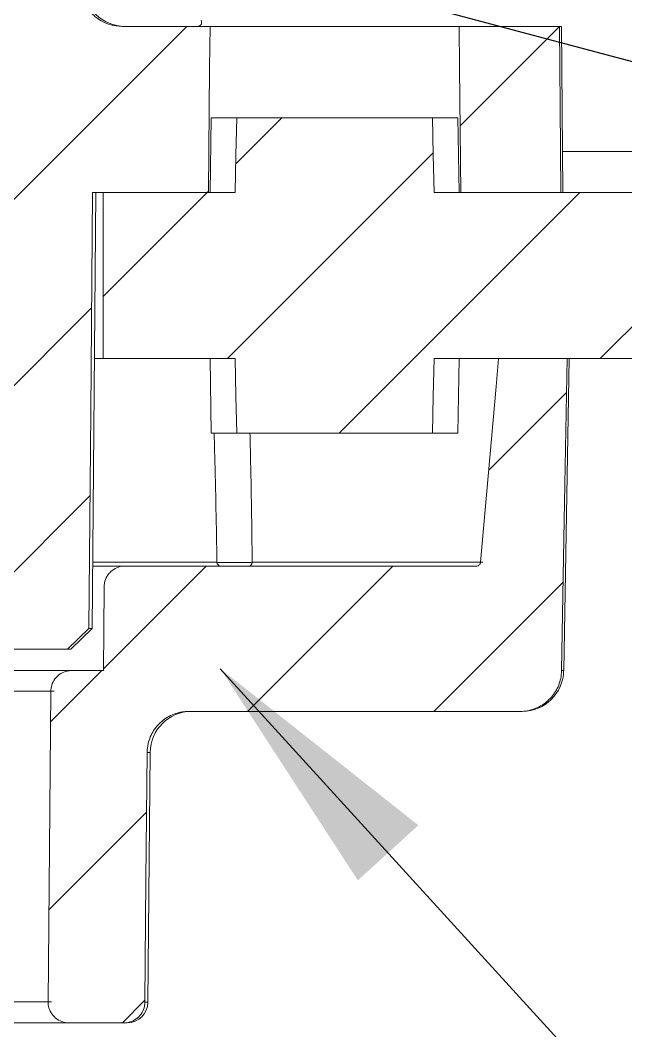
# Model space of a CAD drawing. Extents: x 14808 to 20058, y -13198 to -11680.
# Drawn here: x 15080.95 to 15088.24, y -13043.15 to -13030.98 of the extents above; entities that cross this region are included whole.
import ezdxf

# ---------------------------------------------------------------- set-up
doc = ezdxf.new("R2010")
doc.units = 0
doc.header["$LTSCALE"] = 7
doc.header["$MEASUREMENT"] = 0
doc.layers.get('0').update_dxf_attribs({"color": 2, "linetype": 'CONTINUOUS'})
doc.styles.add('GHS', font='romans', dxfattribs={"bigfont": 'ghs'})
doc.dimstyles.new('STANDARD$7', dxfattribs={"dimtxt": 3.5, "dimasz": 3, "dimexe": 1, "dimexo": 0.0625, "dimgap": 1, "dimtad": 1, "dimdec": 4, "dimzin": 0, "dimdsep": 46, "dimtxsty": 'GHS', "dimcen": 1, "dimclrt": 2, "dimadec": 0, "dimazin": 0, "dimtfac": 1, "dimtdec": 4, "dimtofl": 0, "dimtmove": 0, "dimatfit": 3, "dimfxl": 1, "dimtolj": 1, "dimtzin": 0, "dimarcsym": 0})
pattern_1 = [(45, (121.7189, 108.7142), (-0.561266, 0.561266), [])]

# ---------------------------------------------------------------- blocks, each defined once
blk = doc.blocks.new('A$C42703619')
at = {"linetype": 'Continuous', "lineweight": 0}
h = blk.add_hatch(dxfattribs=at)
h.set_pattern_fill('ANSI31', color=2, scale=0.25, style=0)
h.set_pattern_definition(pattern_1)
edge = h.paths.add_edge_path(flags=0)
edge.add_arc((107.1396, 15.7223), 4, 270, 359.25, ccw=False)
edge.add_line((107.1396, 11.7223), (105.2241, 11.7223))
edge.add_spline(control_points=[(105.2241, 11.7223), (105.2225, 11.7976), (105.2208, 11.8728), (105.2192, 11.948), (105.2176, 12.0228), (105.2159, 12.0976), (105.2143, 12.1723)], knot_values=[0.004963, 0.004963, 0.004963, 0.004963, 0.005866, 0.005866, 0.005866, 0.006763, 0.006763, 0.006763, 0.006763], weights=[1, 1, 1, 1, 1, 1, 1], degree=3, periodic=0)
edge.add_line((105.2143, 12.1723), (104.0357, 12.1723))
edge.add_spline(control_points=[(104.0357, 12.1723), (104.0341, 12.0976), (104.0324, 12.0228), (104.0308, 11.948), (104.0292, 11.8728), (104.0275, 11.7976), (104.0259, 11.7223)], knot_values=[0.004969, 0.004969, 0.004969, 0.004969, 0.005866, 0.005866, 0.005866, 0.006769, 0.006769, 0.006769, 0.006769], weights=[1, 1, 1, 1, 1, 1, 1], degree=3, periodic=0)
edge.add_line((104.0259, 11.7223), (103.231, 11.7223))
edge.add_line((103.231, 11.7223), (103.231, 10.7223))
edge.add_line((103.231, 10.7223), (104.0259, 10.7223))
edge.add_spline(control_points=[(104.0259, 10.7223), (104.0275, 10.6471), (104.0292, 10.5718), (104.0308, 10.4966), (104.0324, 10.4218), (104.0341, 10.3471), (104.0357, 10.2723)], knot_values=[0.004963, 0.004963, 0.004963, 0.004963, 0.005866, 0.005866, 0.005866, 0.006763, 0.006763, 0.006763, 0.006763], weights=[1, 1, 1, 1, 1, 1, 1], degree=3, periodic=0)
edge.add_line((104.0357, 10.2723), (105.2143, 10.2723))
edge.add_spline(control_points=[(105.2143, 10.2723), (105.2159, 10.3471), (105.2176, 10.4218), (105.2192, 10.4966), (105.2208, 10.5718), (105.2225, 10.6471), (105.2241, 10.7223)], knot_values=[0.004969, 0.004969, 0.004969, 0.004969, 0.005866, 0.005866, 0.005866, 0.006769, 0.006769, 0.006769, 0.006769], weights=[1, 1, 1, 1, 1, 1, 1], degree=3, periodic=0)
edge.add_line((105.2241, 10.7223), (107.1396, 10.7223))
edge.add_arc((107.1396, 15.7223), 5, 270, 359.25)
edge.add_line((112.1391, 15.6569), (112.5, 43.2223))
edge.add_line((112.5, 43.2223), (111.4999, 43.2223))
edge.add_line((111.4999, 43.2223), (111.1392, 15.67))
h = blk.add_hatch(dxfattribs=at)
h.set_pattern_fill('ANSI31', color=2, scale=0.25, style=0)
h.set_pattern_definition(pattern_1)
edge = h.paths.add_edge_path(flags=0)
edge.add_spline(control_points=[(102.3533, 10.3486), (102.3926, 10.3261), (102.4318, 10.3036), (102.4711, 10.2811), (102.4931, 10.2684), (102.5152, 10.2557), (102.5373, 10.2431), (102.5594, 10.2304), (102.5814, 10.2177), (102.6035, 10.2051)], knot_values=[0, 0, 0, 0, 0.000543, 0.000543, 0.000543, 0.000848, 0.000848, 0.000848, 0.001154, 0.001154, 0.001154, 0.001154], weights=[1, 1, 1, 1, 1, 1, 1, 1, 1, 1], degree=3, periodic=0)
edge.add_line((102.6035, 10.2051), (102.6035, 10.1676))
edge.add_spline(control_points=[(102.6035, 10.1676), (102.5643, 10.145), (102.525, 10.1224), (102.4857, 10.0997), (102.4636, 10.087), (102.4416, 10.0743), (102.4195, 10.0616), (102.3975, 10.0489), (102.3754, 10.0363), (102.3533, 10.0236)], knot_values=[0, 0, 0, 0, 0.000544, 0.000544, 0.000544, 0.000849, 0.000849, 0.000849, 0.001155, 0.001155, 0.001155, 0.001155], weights=[1, 1, 1, 1, 1, 1, 1, 1, 1, 1], degree=3, periodic=0)
edge.add_spline(control_points=[(102.3533, 10.0236), (102.3926, 10.0011), (102.4318, 9.9786), (102.4711, 9.9561), (102.4931, 9.9434), (102.5152, 9.9307), (102.5373, 9.9181), (102.5594, 9.9054), (102.5814, 9.8927), (102.6035, 9.8801)], knot_values=[0, 0, 0, 0, 0.000543, 0.000543, 0.000543, 0.000848, 0.000848, 0.000848, 0.001154, 0.001154, 0.001154, 0.001154], weights=[1, 1, 1, 1, 1, 1, 1, 1, 1, 1], degree=3, periodic=0)
edge.add_line((102.6035, 9.8801), (102.6035, 9.8426))
edge.add_spline(control_points=[(102.6035, 9.8426), (102.5643, 9.82), (102.525, 9.7974), (102.4857, 9.7747), (102.4636, 9.762), (102.4416, 9.7493), (102.4195, 9.7366), (102.3975, 9.7239), (102.3754, 9.7113), (102.3533, 9.6986)], knot_values=[0, 0, 0, 0, 0.000544, 0.000544, 0.000544, 0.000849, 0.000849, 0.000849, 0.001155, 0.001155, 0.001155, 0.001155], weights=[1, 1, 1, 1, 1, 1, 1, 1, 1, 1], degree=3, periodic=0)
edge.add_spline(control_points=[(102.3533, 9.6986), (102.3926, 9.6761), (102.4318, 9.6536), (102.4711, 9.6311), (102.4931, 9.6184), (102.5152, 9.6057), (102.5373, 9.5931), (102.5594, 9.5804), (102.5814, 9.5677), (102.6035, 9.5551)], knot_values=[0, 0, 0, 0, 0.000543, 0.000543, 0.000543, 0.000848, 0.000848, 0.000848, 0.001154, 0.001154, 0.001154, 0.001154], weights=[1, 1, 1, 1, 1, 1, 1, 1, 1, 1], degree=3, periodic=0)
edge.add_line((102.6035, 9.5551), (102.6035, 9.5176))
edge.add_spline(control_points=[(102.6035, 9.5176), (102.5643, 9.495), (102.525, 9.4724), (102.4857, 9.4497), (102.4636, 9.437), (102.4416, 9.4243), (102.4195, 9.4116), (102.3975, 9.3989), (102.3754, 9.3863), (102.3533, 9.3736)], knot_values=[0, 0, 0, 0, 0.000544, 0.000544, 0.000544, 0.000849, 0.000849, 0.000849, 0.001155, 0.001155, 0.001155, 0.001155], weights=[1, 1, 1, 1, 1, 1, 1, 1, 1, 1], degree=3, periodic=0)
edge.add_spline(control_points=[(102.3533, 9.3736), (102.3926, 9.3511), (102.4318, 9.3286), (102.4711, 9.3061), (102.4931, 9.2934), (102.5152, 9.2807), (102.5373, 9.2681), (102.5594, 9.2554), (102.5814, 9.2427), (102.6035, 9.2301)], knot_values=[0, 0, 0, 0, 0.000543, 0.000543, 0.000543, 0.000848, 0.000848, 0.000848, 0.001154, 0.001154, 0.001154, 0.001154], weights=[1, 1, 1, 1, 1, 1, 1, 1, 1, 1], degree=3, periodic=0)
edge.add_line((102.6035, 9.2301), (102.6035, 9.1926))
edge.add_spline(control_points=[(102.6035, 9.1926), (102.5643, 9.17), (102.525, 9.1474), (102.4857, 9.1247), (102.4782, 9.1204), (102.4708, 9.1162), (102.4633, 9.1119)], knot_values=[0, 0, 0, 0, 0.000544, 0.000544, 0.000544, 0.000647, 0.000647, 0.000647, 0.000647], weights=[1, 1, 1, 1, 1, 1, 1], degree=3, periodic=0)
edge.add_spline(control_points=[(102.4633, 9.1119), (102.5101, 9.0654), (102.5568, 9.0188), (102.6035, 8.9723)], knot_values=[0.085277, 0.085277, 0.085277, 0.085277, 0.08607, 0.08607, 0.08607, 0.08607], weights=[1, 1, 1, 1], degree=3, periodic=0)
edge.add_line((102.6035, 8.9723), (103.0176, 8.9723))
edge.add_spline(control_points=[(103.0176, 8.9723), (103.0602, 9.014), (103.1028, 9.0556), (103.1453, 9.0973)], knot_values=[0.092175, 0.092175, 0.092175, 0.092175, 0.092892, 0.092892, 0.092892, 0.092892], weights=[1, 1, 1, 1], degree=3, periodic=0)
edge.add_spline(control_points=[(103.1453, 9.0973), (103.1491, 9.531), (103.1529, 9.9647), (103.1567, 10.3984), (103.1606, 10.8397), (103.1644, 11.281), (103.1683, 11.7223)], knot_values=[0.036836, 0.036836, 0.036836, 0.036836, 0.042041, 0.042041, 0.042041, 0.047336, 0.047336, 0.047336, 0.047336], weights=[1, 1, 1, 1, 1, 1, 1], degree=3, periodic=0)
edge.add_line((103.1683, 11.7223), (103.8651, 11.7223))
edge.add_spline(control_points=[(103.8651, 11.7223), (103.8676, 11.9726), (103.8702, 12.223), (103.8727, 12.4733), (103.8736, 12.5563), (103.8744, 12.6393), (103.8753, 12.7223)], knot_values=[0.003953, 0.003953, 0.003953, 0.003953, 0.006957, 0.006957, 0.006957, 0.007953, 0.007953, 0.007953, 0.007953], weights=[1, 1, 1, 1, 1, 1, 1], degree=3, periodic=0)
edge.add_line((103.8753, 12.7223), (103.3455, 12.7223))
edge.add_spline(control_points=[(103.3455, 12.7223), (103.3224, 12.7223), (103.2991, 12.7256), (103.2769, 12.7318), (103.2601, 12.7366), (103.2436, 12.7432), (103.2281, 12.7514), (103.2034, 12.7644), (103.1806, 12.7819), (103.1615, 12.8024), (103.1425, 12.8228), (103.1268, 12.8468), (103.1156, 12.8723), (103.1044, 12.8979), (103.0975, 12.9257), (103.0953, 12.9535), (103.0949, 12.959), (103.0947, 12.9646), (103.0946, 12.9701)], knot_values=[0.006039, 0.006039, 0.006039, 0.006039, 0.006318, 0.006318, 0.006318, 0.006528, 0.006528, 0.006528, 0.006867, 0.006867, 0.006867, 0.007204, 0.007204, 0.007204, 0.007542, 0.007542, 0.007542, 0.007609, 0.007609, 0.007609, 0.007609], weights=[1, 1, 1, 1, 1, 1, 1, 1, 1, 1, 1, 1, 1, 1, 1, 1, 1, 1, 1], degree=3, periodic=0)
edge.add_spline(control_points=[(103.0946, 12.9701), (103.0827, 14.3297), (103.0708, 15.6893), (103.0589, 17.0488), (103.0572, 17.2415), (103.0555, 17.4341), (103.0539, 17.6267)], knot_values=[0.024617, 0.024617, 0.024617, 0.024617, 0.040932, 0.040932, 0.040932, 0.043244, 0.043244, 0.043244, 0.043244], weights=[1, 1, 1, 1, 1, 1, 1], degree=3, periodic=0)
edge.add_spline(control_points=[(103.0539, 17.6267), (103.0537, 17.6421), (103.0529, 17.6576), (103.0513, 17.673), (103.0456, 17.7285), (103.0303, 17.7837), (103.0066, 17.8342), (102.9919, 17.8655), (102.9738, 17.8954), (102.953, 17.923), (102.9191, 17.9678), (102.8771, 18.0073), (102.8303, 18.0384), (102.7835, 18.0694), (102.7308, 18.0928), (102.6764, 18.1067), (102.6358, 18.117), (102.5936, 18.1223), (102.5518, 18.1223)], knot_values=[0.011269, 0.011269, 0.011269, 0.011269, 0.011453, 0.011453, 0.011453, 0.012122, 0.012122, 0.012122, 0.012533, 0.012533, 0.012533, 0.013207, 0.013207, 0.013207, 0.013881, 0.013881, 0.013881, 0.014382, 0.014382, 0.014382, 0.014382], weights=[1, 1, 1, 1, 1, 1, 1, 1, 1, 1, 1, 1, 1, 1, 1, 1, 1, 1, 1], degree=3, periodic=0)
edge.add_line((102.5518, 18.1223), (101.6622, 18.1223))
edge.add_spline(control_points=[(101.6622, 18.1223), (101.6615, 18.076), (101.6607, 18.0296), (101.6599, 17.9832), (101.6546, 17.6546), (101.6491, 17.3259), (101.6435, 16.9973)], knot_values=[0.003675, 0.003675, 0.003675, 0.003675, 0.004232, 0.004232, 0.004232, 0.008176, 0.008176, 0.008176, 0.008176], weights=[1, 1, 1, 1, 1, 1, 1], degree=3, periodic=0)
edge.add_line((101.6435, 16.9973), (102.1574, 16.9973))
edge.add_spline(control_points=[(102.1574, 16.9973), (102.1598, 16.9973), (102.1623, 16.9972), (102.1647, 16.9971), (102.1787, 16.9963), (102.1928, 16.993), (102.2058, 16.9876), (102.2188, 16.9823), (102.231, 16.9746), (102.2414, 16.9653), (102.2518, 16.956), (102.2607, 16.9447), (102.2675, 16.9325), (102.2742, 16.9203), (102.279, 16.9068), (102.2813, 16.893), (102.2824, 16.8865), (102.283, 16.88), (102.283, 16.8734)], knot_values=[0.002456, 0.002456, 0.002456, 0.002456, 0.002485, 0.002485, 0.002485, 0.002655, 0.002655, 0.002655, 0.002825, 0.002825, 0.002825, 0.002994, 0.002994, 0.002994, 0.003163, 0.003163, 0.003163, 0.003241, 0.003241, 0.003241, 0.003241], weights=[1, 1, 1, 1, 1, 1, 1, 1, 1, 1, 1, 1, 1, 1, 1, 1, 1, 1, 1], degree=3, periodic=0)
edge.add_spline(control_points=[(102.283, 16.8734), (102.2873, 16.3904), (102.2915, 15.9074), (102.2957, 15.4245), (102.3077, 14.0616), (102.3196, 12.6988), (102.3316, 11.336)], knot_values=[0.029446, 0.029446, 0.029446, 0.029446, 0.035242, 0.035242, 0.035242, 0.051596, 0.051596, 0.051596, 0.051596], weights=[1, 1, 1, 1, 1, 1, 1], degree=3, periodic=0)
edge.add_spline(control_points=[(102.3316, 11.336), (102.3385, 11.3321), (102.3454, 11.3281), (102.3523, 11.3241)], knot_values=[0.000004, 0.000004, 0.000004, 0.000004, 0.0001, 0.0001, 0.0001, 0.0001], weights=[1, 1, 1, 1], degree=3, periodic=0)
edge.add_spline(control_points=[(102.3523, 11.3241), (102.3525, 11.324), (102.3526, 11.324), (102.3528, 11.3239), (102.3529, 11.3238), (102.353, 11.3238), (102.3531, 11.3237), (102.3532, 11.3237), (102.3533, 11.3236), (102.3533, 11.3236)], knot_values=[0, 0, 0, 0, 0.000002, 0.000002, 0.000002, 0.000003, 0.000003, 0.000003, 0.000005, 0.000005, 0.000005, 0.000005], weights=[1, 1, 1, 1, 1, 1, 1, 1, 1, 1], degree=3, periodic=0)
edge.add_spline(control_points=[(102.3533, 11.3236), (102.3926, 11.3011), (102.4318, 11.2786), (102.4711, 11.2561), (102.4931, 11.2434), (102.5152, 11.2307), (102.5373, 11.2181), (102.5594, 11.2054), (102.5814, 11.1927), (102.6035, 11.1801)], knot_values=[0, 0, 0, 0, 0.000543, 0.000543, 0.000543, 0.000848, 0.000848, 0.000848, 0.001154, 0.001154, 0.001154, 0.001154], weights=[1, 1, 1, 1, 1, 1, 1, 1, 1, 1], degree=3, periodic=0)
edge.add_line((102.6035, 11.1801), (102.6035, 11.1426))
edge.add_spline(control_points=[(102.6035, 11.1426), (102.5643, 11.12), (102.525, 11.0974), (102.4857, 11.0747), (102.4636, 11.062), (102.4416, 11.0493), (102.4195, 11.0366), (102.3975, 11.0239), (102.3754, 11.0113), (102.3533, 10.9986)], knot_values=[0, 0, 0, 0, 0.000544, 0.000544, 0.000544, 0.000849, 0.000849, 0.000849, 0.001155, 0.001155, 0.001155, 0.001155], weights=[1, 1, 1, 1, 1, 1, 1, 1, 1, 1], degree=3, periodic=0)
edge.add_spline(control_points=[(102.3533, 10.9986), (102.3926, 10.9761), (102.4318, 10.9536), (102.4711, 10.9311), (102.4931, 10.9184), (102.5152, 10.9057), (102.5373, 10.8931), (102.5594, 10.8804), (102.5814, 10.8677), (102.6035, 10.8551)], knot_values=[0, 0, 0, 0, 0.000543, 0.000543, 0.000543, 0.000848, 0.000848, 0.000848, 0.001154, 0.001154, 0.001154, 0.001154], weights=[1, 1, 1, 1, 1, 1, 1, 1, 1, 1], degree=3, periodic=0)
edge.add_line((102.6035, 10.8551), (102.6035, 10.8176))
edge.add_spline(control_points=[(102.6035, 10.8176), (102.5643, 10.795), (102.525, 10.7724), (102.4857, 10.7497), (102.4636, 10.737), (102.4416, 10.7243), (102.4195, 10.7116), (102.3975, 10.6989), (102.3754, 10.6863), (102.3533, 10.6736)], knot_values=[0, 0, 0, 0, 0.000544, 0.000544, 0.000544, 0.000849, 0.000849, 0.000849, 0.001155, 0.001155, 0.001155, 0.001155], weights=[1, 1, 1, 1, 1, 1, 1, 1, 1, 1], degree=3, periodic=0)
edge.add_spline(control_points=[(102.3533, 10.6736), (102.3926, 10.6511), (102.4318, 10.6286), (102.4711, 10.6061), (102.4931, 10.5934), (102.5152, 10.5807), (102.5373, 10.5681), (102.5594, 10.5554), (102.5814, 10.5427), (102.6035, 10.5301)], knot_values=[0, 0, 0, 0, 0.000543, 0.000543, 0.000543, 0.000848, 0.000848, 0.000848, 0.001154, 0.001154, 0.001154, 0.001154], weights=[1, 1, 1, 1, 1, 1, 1, 1, 1, 1], degree=3, periodic=0)
edge.add_line((102.6035, 10.5301), (102.6035, 10.4926))
edge.add_spline(control_points=[(102.6035, 10.4926), (102.5643, 10.47), (102.525, 10.4474), (102.4857, 10.4247), (102.4636, 10.412), (102.4416, 10.3993), (102.4195, 10.3866), (102.3975, 10.3739), (102.3754, 10.3613), (102.3533, 10.3486)], knot_values=[0, 0, 0, 0, 0.000544, 0.000544, 0.000544, 0.000849, 0.000849, 0.000849, 0.001155, 0.001155, 0.001155, 0.001155], weights=[1, 1, 1, 1, 1, 1, 1, 1, 1, 1], degree=3, periodic=0)
h = blk.add_hatch(dxfattribs=at)
h.set_pattern_fill('ANSI31', color=2, scale=0.25, style=0)
h.set_pattern_definition(pattern_1)
edge = h.paths.add_edge_path(flags=0)
edge.add_line((105.3849, 11.7223), (105.9875, 11.7223))
edge.add_spline(control_points=[(105.9875, 11.7223), (105.986, 11.8949), (105.9844, 12.0674), (105.9829, 12.2399), (105.9815, 12.4007), (105.9801, 12.5615), (105.9787, 12.7223)], knot_values=[0.062331, 0.062331, 0.062331, 0.062331, 0.064402, 0.064402, 0.064402, 0.066331, 0.066331, 0.066331, 0.066331], weights=[1, 1, 1, 1, 1, 1, 1], degree=3, periodic=0)
edge.add_line((105.9787, 12.7223), (105.3747, 12.7223))
edge.add_spline(control_points=[(105.3747, 12.7223), (105.3756, 12.6393), (105.3764, 12.5563), (105.3773, 12.4733), (105.3798, 12.223), (105.3823, 11.9726), (105.3849, 11.7223)], knot_values=[0.00596, 0.00596, 0.00596, 0.00596, 0.006957, 0.006957, 0.006957, 0.009961, 0.009961, 0.009961, 0.009961], weights=[1, 1, 1, 1, 1, 1, 1], degree=3, periodic=0)
h = blk.add_hatch(dxfattribs=at)
h.set_pattern_fill('ANSI31', color=2, scale=0.25, style=0)
h.set_pattern_definition(pattern_1)
edge = h.paths.add_edge_path(flags=0)
edge.add_spline(control_points=[(105.9918, 8.843), (105.997, 9.1445), (106.0023, 9.4459), (106.0076, 9.7474), (106.0133, 10.0724), (106.0189, 10.3974), (106.0246, 10.7223)], knot_values=[0.060424, 0.060424, 0.060424, 0.060424, 0.064043, 0.064043, 0.064043, 0.067943, 0.067943, 0.067943, 0.067943], weights=[1, 1, 1, 1, 1, 1, 1], degree=3, periodic=0)
edge.add_line((106.0246, 10.7223), (105.6119, 10.7223))
edge.add_spline(control_points=[(105.6119, 10.7223), (105.607, 10.6664), (105.6021, 10.6106), (105.5972, 10.5547), (105.5662, 10.2015), (105.5353, 9.8483), (105.5043, 9.4951)], knot_values=[0.014006, 0.014006, 0.014006, 0.014006, 0.014679, 0.014679, 0.014679, 0.018933, 0.018933, 0.018933, 0.018933], weights=[1, 1, 1, 1, 1, 1, 1], degree=3, periodic=0)
edge.add_spline(control_points=[(105.5043, 9.4951), (105.5043, 9.4951), (105.5043, 9.495), (105.5043, 9.4949), (105.504, 9.4922), (105.5033, 9.4894), (105.5021, 9.4868), (105.5009, 9.4843), (105.4993, 9.4819), (105.4973, 9.4799), (105.4954, 9.4779), (105.493, 9.4762), (105.4905, 9.4749), (105.488, 9.4737), (105.4853, 9.4729), (105.4825, 9.4725), (105.4814, 9.4724), (105.4804, 9.4723), (105.4794, 9.4723)], knot_values=[0.000393, 0.000393, 0.000393, 0.000393, 0.000394, 0.000394, 0.000394, 0.000428, 0.000428, 0.000428, 0.000462, 0.000462, 0.000462, 0.000495, 0.000495, 0.000495, 0.000529, 0.000529, 0.000529, 0.000542, 0.000542, 0.000542, 0.000542], weights=[1, 1, 1, 1, 1, 1, 1, 1, 1, 1, 1, 1, 1, 1, 1, 1, 1, 1, 1], degree=3, periodic=0)
edge.add_line((105.4794, 9.4723), (103.363, 9.4723))
edge.add_spline(control_points=[(103.363, 9.4723), (103.3569, 9.4723), (103.3508, 9.4719), (103.3448, 9.471), (103.3309, 9.469), (103.3171, 9.4645), (103.3046, 9.4579), (103.2922, 9.4514), (103.2806, 9.4426), (103.2711, 9.4323), (103.265, 9.4258), (103.2597, 9.4187), (103.2551, 9.4111), (103.248, 9.3991), (103.2428, 9.3857), (103.2401, 9.372), (103.2385, 9.3643), (103.2377, 9.3563), (103.2376, 9.3484)], knot_values=[0.002616, 0.002616, 0.002616, 0.002616, 0.002688, 0.002688, 0.002688, 0.002857, 0.002857, 0.002857, 0.003026, 0.003026, 0.003026, 0.003132, 0.003132, 0.003132, 0.003299, 0.003299, 0.003299, 0.003394, 0.003394, 0.003394, 0.003394], weights=[1, 1, 1, 1, 1, 1, 1, 1, 1, 1, 1, 1, 1, 1, 1, 1, 1, 1, 1], degree=3, periodic=0)
edge.add_spline(control_points=[(103.2376, 9.3484), (103.2368, 9.2617), (103.2361, 9.1749), (103.2353, 9.0882), (103.2346, 9.0064), (103.2339, 8.9247), (103.2332, 8.843)], knot_values=[0.041621, 0.041621, 0.041621, 0.041621, 0.042662, 0.042662, 0.042662, 0.043643, 0.043643, 0.043643, 0.043643], weights=[1, 1, 1, 1, 1, 1, 1], degree=3, periodic=0)
edge.add_line((103.2332, 8.843), (103.0418, 8.843))
edge.add_spline(control_points=[(103.0418, 8.843), (103.0401, 8.843), (103.0385, 8.8429), (103.0369, 8.8429), (103.0228, 8.8423), (103.0086, 8.8393), (102.9955, 8.8342), (102.9824, 8.829), (102.97, 8.8215), (102.9594, 8.8122), (102.9527, 8.8064), (102.9465, 8.7999), (102.9412, 8.7928), (102.9328, 8.7816), (102.9263, 8.7688), (102.9221, 8.7555), (102.9184, 8.7438), (102.9164, 8.7314), (102.9163, 8.719)], knot_values=[0.002669, 0.002669, 0.002669, 0.002669, 0.002688, 0.002688, 0.002688, 0.002857, 0.002857, 0.002857, 0.003027, 0.003027, 0.003027, 0.003132, 0.003132, 0.003132, 0.0033, 0.0033, 0.0033, 0.003447, 0.003447, 0.003447, 0.003447], weights=[1, 1, 1, 1, 1, 1, 1, 1, 1, 1, 1, 1, 1, 1, 1, 1, 1, 1, 1], degree=3, periodic=0)
edge.add_spline(control_points=[(102.9163, 8.719), (102.9135, 8.4037), (102.9107, 8.0883), (102.908, 7.7729), (102.9053, 7.4647), (102.9026, 7.1566), (102.8999, 6.8484)], knot_values=[0.036291, 0.036291, 0.036291, 0.036291, 0.040076, 0.040076, 0.040076, 0.043774, 0.043774, 0.043774, 0.043774], weights=[1, 1, 1, 1, 1, 1, 1], degree=3, periodic=0)
edge.add_spline(control_points=[(102.8999, 6.8484), (102.8999, 6.8481), (102.8999, 6.8477), (102.8999, 6.8474), (102.8999, 6.8387), (102.9008, 6.83), (102.9026, 6.8215), (102.9055, 6.8078), (102.9108, 6.7945), (102.918, 6.7826), (102.9253, 6.7706), (102.9347, 6.7598), (102.9455, 6.7509), (102.9563, 6.742), (102.9688, 6.7349), (102.982, 6.73), (102.9952, 6.7252), (103.0094, 6.7226), (103.0234, 6.7223), (103.0241, 6.7223), (103.0247, 6.7223), (103.0254, 6.7223)], knot_values=[0.003025, 0.003025, 0.003025, 0.003025, 0.003029, 0.003029, 0.003029, 0.003132, 0.003132, 0.003132, 0.0033, 0.0033, 0.0033, 0.003467, 0.003467, 0.003467, 0.003635, 0.003635, 0.003635, 0.003804, 0.003804, 0.003804, 0.003812, 0.003812, 0.003812, 0.003812], weights=[1, 1, 1, 1, 1, 1, 1, 1, 1, 1, 1, 1, 1, 1, 1, 1, 1, 1, 1, 1, 1, 1], degree=3, periodic=0)
edge.add_line((103.0254, 6.7223), (103.3576, 6.7223))
edge.add_spline(control_points=[(103.3576, 6.7223), (103.3585, 6.7223), (103.3595, 6.7223), (103.3605, 6.7224), (103.3746, 6.7227), (103.3888, 6.7254), (103.4019, 6.7304), (103.4151, 6.7354), (103.4276, 6.7427), (103.4384, 6.7518), (103.4491, 6.7608), (103.4585, 6.7718), (103.4656, 6.7839), (103.4728, 6.796), (103.4779, 6.8094), (103.4806, 6.8232), (103.4821, 6.8307), (103.4829, 6.8385), (103.483, 6.8462)], knot_values=[0.000661, 0.000661, 0.000661, 0.000661, 0.000672, 0.000672, 0.000672, 0.000841, 0.000841, 0.000841, 0.00101, 0.00101, 0.00101, 0.001179, 0.001179, 0.001179, 0.001347, 0.001347, 0.001347, 0.001439, 0.001439, 0.001439, 0.001439], weights=[1, 1, 1, 1, 1, 1, 1, 1, 1, 1, 1, 1, 1, 1, 1, 1, 1, 1, 1], degree=3, periodic=0)
edge.add_spline(control_points=[(103.483, 6.8462), (103.4851, 7.0927), (103.4873, 7.3392), (103.4894, 7.5857), (103.4917, 7.8403), (103.4939, 8.0949), (103.4961, 8.3495)], knot_values=[0.041712, 0.041712, 0.041712, 0.041712, 0.04467, 0.04467, 0.04467, 0.047726, 0.047726, 0.047726, 0.047726], weights=[1, 1, 1, 1, 1, 1, 1], degree=3, periodic=0)
edge.add_spline(control_points=[(103.4961, 8.3495), (103.4963, 8.368), (103.4985, 8.3866), (103.5028, 8.4046), (103.5092, 8.4318), (103.5204, 8.4582), (103.5354, 8.4817), (103.545, 8.4966), (103.5562, 8.5106), (103.5686, 8.5231), (103.5884, 8.5431), (103.612, 8.5599), (103.6373, 8.5722), (103.6626, 8.5845), (103.6904, 8.5925), (103.7184, 8.5957), (103.7278, 8.5968), (103.7374, 8.5973), (103.7469, 8.5973)], knot_values=[0.005754, 0.005754, 0.005754, 0.005754, 0.005978, 0.005978, 0.005978, 0.006316, 0.006316, 0.006316, 0.006528, 0.006528, 0.006528, 0.006869, 0.006869, 0.006869, 0.007209, 0.007209, 0.007209, 0.007324, 0.007324, 0.007324, 0.007324], weights=[1, 1, 1, 1, 1, 1, 1, 1, 1, 1, 1, 1, 1, 1, 1, 1, 1, 1, 1], degree=3, periodic=0)
edge.add_line((103.7469, 8.5973), (105.7414, 8.5973))
edge.add_spline(control_points=[(105.7414, 8.5973), (105.7423, 8.5973), (105.7432, 8.5973), (105.7442, 8.5973), (105.7722, 8.5976), (105.8006, 8.6028), (105.827, 8.6124), (105.8534, 8.622), (105.8785, 8.6362), (105.9002, 8.654), (105.9219, 8.6718), (105.9408, 8.6936), (105.9554, 8.7175), (105.9699, 8.7414), (105.9806, 8.7682), (105.9864, 8.7956), (105.9897, 8.8111), (105.9915, 8.8271), (105.9918, 8.843)], knot_values=[0.001333, 0.001333, 0.001333, 0.001333, 0.001344, 0.001344, 0.001344, 0.001681, 0.001681, 0.001681, 0.002017, 0.002017, 0.002017, 0.002354, 0.002354, 0.002354, 0.00269, 0.00269, 0.00269, 0.00288, 0.00288, 0.00288, 0.00288], weights=[1, 1, 1, 1, 1, 1, 1, 1, 1, 1, 1, 1, 1, 1, 1, 1, 1, 1, 1], degree=3, periodic=0)
at = {"color": 7, "linetype": 'Continuous', "lineweight": 15}
for p, q in [((103.3455, 12.7223), (103.8753, 12.7223)), ((103.8753, 12.7223), (105.3747, 12.7223)), ((105.3747, 12.7223), (105.9787, 12.7223)), ((105.9913, 12.7223), (105.9787, 12.7223)), ((106, 11.7223), (105.9913, 12.7223)), ((103.8829, 12.1723), (103.875, 11.7223)), ((103.8829, 12.1723), (104.0357, 12.1723)), ((105.2143, 12.1723), (104.0357, 12.1723)), ((105.2143, 12.1723), (105.3671, 12.1723)), ((105.375, 11.7223), (105.3671, 12.1723)), ((103.1646, 9.0973), (103.1875, 11.7223)), ((103.1683, 11.7223), (103.8651, 11.7223)), ((103.231, 10.7223), (103.231, 11.7223)), ((104.0259, 11.7223), (103.231, 11.7223)), ((107.1396, 11.7223), (105.2241, 11.7223)), ((105.3849, 11.7223), (105.9875, 11.7223)), ((103.1788, 10.7223), (103.231, 10.7223)), ((104.0259, 10.7223), (103.231, 10.7223)), ((103.875, 10.7223), (103.8829, 10.2723)), ((107.1396, 10.7223), (105.2241, 10.7223)), ((105.3671, 10.2723), (105.375, 10.7223)), ((106.0246, 10.7223), (105.6119, 10.7223)), ((106.0043, 8.843), (106.0371, 10.7223)), ((103.8829, 10.2723), (104.0357, 10.2723)), ((105.2143, 10.2723), (104.0357, 10.2723)), ((105.2143, 10.2723), (105.3671, 10.2723)), ((103.1679, 9.4723), (103.363, 9.4723)), ((105.4794, 9.4723), (103.363, 9.4723)), ((103.0176, 8.9723), (103.1453, 9.0973)), ((103.0374, 8.9723), (103.1646, 9.0973)), ((103.1453, 9.0973), (103.1646, 9.0973)), ((102.6035, 8.9723), (103.0176, 8.9723)), ((103.0374, 8.9723), (103.0176, 8.9723)), ((102.3875, 8.843), (103.0418, 8.843)), ((103.0418, 8.843), (103.2332, 8.843)), ((103.7469, 8.5973), (105.7414, 8.5973)), ((103.5011, 6.8462), (103.5142, 8.3495)), ((103.0254, 6.7223), (99.5, 6.7223)), ((103.3576, 6.7223), (103.0254, 6.7223)), ((103.3761, 6.7223), (103.3576, 6.7223))]:
    blk.add_line(p, q, dxfattribs=at)
at = {"color": 8, "linetype": 'Continuous', "lineweight": 15}
for p, q in [((107.1396, 11.969), (105.9978, 11.969)), ((103.1681, 9.4951), (103.9169, 9.4951)), ((104.1291, 9.4951), (105.5176, 9.4951)), ((105.9918, 8.843), (106.0043, 8.843)), ((102.9364, 8.719), (101.325, 8.719)), ((103.5142, 8.3495), (103.4961, 8.3495)), ((99.5, 6.8484), (102.9201, 6.8484)), ((103.483, 6.8462), (103.5011, 6.8462))]:
    blk.add_line(p, q, dxfattribs=at)
at = {"color": 7, "linetype": 'Continuous', "lineweight": 15, "flags": 128}
for points in [[(103.8753, 12.7223), (103.8727, 12.4733), (103.8651, 11.7223)], [(105.3849, 11.7223), (105.3773, 12.4733), (105.3747, 12.7223)], [(105.9875, 11.7223), (105.9829, 12.2399), (105.9787, 12.7223)], [(104.0357, 12.1723), (104.0308, 11.948), (104.0259, 11.7223)], [(105.2241, 11.7223), (105.2192, 11.948), (105.2143, 12.1723)], [(103.1683, 11.7223), (103.1567, 10.3984), (103.1453, 9.0973)], [(104.0259, 10.7223), (104.0308, 10.4966), (104.0357, 10.2723)], [(105.2143, 10.2723), (105.2192, 10.4966), (105.2241, 10.7223)], [(105.5043, 9.4951), (105.5972, 10.5547), (105.6119, 10.7223)], [(105.9918, 8.843), (106.0076, 9.7474), (106.0246, 10.7223)], [(103.2376, 9.3484), (103.2353, 9.0882), (103.2332, 8.843)], [(102.8999, 6.8484), (102.908, 7.7729), (102.9163, 8.719)], [(103.4961, 8.3495), (103.4894, 7.5857), (103.483, 6.8462)]]:
    blk.add_lwpolyline(points, dxfattribs=at)
at = {"color": 7, "linetype": 'Continuous', "lineweight": 15}
for centre, radius, start, end in [((103.3641, 12.9723), 0.25, 180.5, 270), ((103.7997, 12.7473), 0.025, 270, 28.94059), ((103.9403, 9.4957), 0.0234, 181.36041, 266.72472), ((104.1065, 9.4948), 0.0226, 275.65919, 0.80848), ((105.7543, 8.8473), 0.25, 270, 359), ((103.7642, 8.3473), 0.25, 90, 179.5), ((103.3761, 6.8473), 0.125, 270, 359.5)]:
    blk.add_arc(centre, radius, start, end, dxfattribs=at)
for points, knots in [([(103.0946, 12.9701), (103.0948, 12.9646), (103.0958, 12.9312), (103.1113, 12.8704), (103.158, 12.799), (103.2175, 12.7539), (103.2816, 12.7274), (103.3224, 12.7242), (103.3455, 12.7223)], [0, 0, 0, 0, 0.0427149, 0.2573615, 0.4721146, 0.6874434, 0.8222861, 1, 1, 1, 1]), ([(103.9169, 9.4951), (103.9252, 9.4947), (103.9413, 9.494), (103.9788, 9.4933), (104.0199, 9.4931), (104.0621, 9.4933), (104.1013, 9.494), (104.1199, 9.4948), (104.1291, 9.4951)], [0, 0, 0, 0, 0.176626, 0.339718, 0.503051, 0.66785, 0.834093, 1, 1, 1, 1]), ([(105.4794, 9.4723), (105.4804, 9.4724), (105.4842, 9.4725), (105.4907, 9.4745), (105.4977, 9.4796), (105.5025, 9.4866), (105.504, 9.4922), (105.5043, 9.4951), (105.5043, 9.4951)], [0, 0, 0, 0, 0.084211, 0.312115, 0.539929, 0.767433, 0.994548, 1, 1, 1, 1]), ([(103.363, 9.4723), (103.3569, 9.4721), (103.3368, 9.4712), (103.3035, 9.46), (103.2735, 9.4372), (103.2513, 9.4075), (103.2396, 9.3782), (103.2381, 9.3563), (103.2376, 9.3484)], [0, 0, 0, 0, 0.093817, 0.310609, 0.527237, 0.663421, 0.878236, 1, 1, 1, 1]), ([(103.0418, 8.843), (103.0401, 8.8429), (103.0244, 8.8427), (102.9946, 8.8364), (102.9623, 8.8168), (102.9371, 8.7896), (102.92, 8.7577), (102.9174, 8.7314), (102.9163, 8.719)], [0, 0, 0, 0, 0.025018, 0.241984, 0.458939, 0.595624, 0.810575, 1, 1, 1, 1]), ([(105.7414, 8.5973), (105.7423, 8.5973), (105.7713, 8.5974), (105.8287, 8.6079), (105.9033, 8.6503), (105.9592, 8.715), (105.9873, 8.7832), (105.9906, 8.8271), (105.9918, 8.843)], [0, 0, 0, 0, 0.007161, 0.22477, 0.442357, 0.659713, 0.876738, 1, 1, 1, 1]), ([(103.7469, 8.5973), (103.7374, 8.597), (103.6997, 8.5957), (103.6352, 8.5764), (103.5738, 8.5327), (103.5276, 8.4747), (103.501, 8.4145), (103.4975, 8.368), (103.4961, 8.3495)], [0, 0, 0, 0, 0.073259, 0.289911, 0.506484, 0.642656, 0.857614, 1, 1, 1, 1]), ([(102.8999, 6.8484), (102.8999, 6.8481), (102.8998, 6.8391), (102.9022, 6.816), (102.916, 6.7813), (102.944, 6.749), (102.9812, 6.7278), (103.01, 6.7224), (103.0247, 6.7223), (103.0254, 6.7223)], [0, 0, 0, 0, 0.005108, 0.137274, 0.350058, 0.562821, 0.776128, 0.990239, 1, 1, 1, 1]), ([(103.3576, 6.7223), (103.3585, 6.7223), (103.3736, 6.7224), (103.4028, 6.7282), (103.4399, 6.7499), (103.4676, 6.7826), (103.4811, 6.8168), (103.4825, 6.8385), (103.483, 6.8462)], [0, 0, 0, 0, 0.0150137, 0.2319405, 0.4488163, 0.6652134, 0.8809228, 1, 1, 1, 1])]:
    blk.add_open_spline(points, degree=3, knots=knots, dxfattribs=at)
at = {"color": 8, "linetype": 'Continuous', "lineweight": 15}
for points, knots in [([(103.9169, 9.4951), (103.913, 9.7102), (103.9083, 9.9694), (103.901, 10.2282), (103.8998, 10.2723)], [0, 0, 0, 0, 0.829515, 1, 1, 1, 1]), ([(104.1156, 10.2723), (104.1166, 10.2282), (104.1228, 9.9694), (104.1262, 9.7102), (104.1291, 9.4951)], [0, 0, 0, 0, 0.1705327, 1, 1, 1, 1])]:
    blk.add_open_spline(points, degree=3, knots=knots, dxfattribs=at)

msp = doc.modelspace()

# ---------------------------------------------------------------- block references
at = {"xscale": 2, "yscale": 2, "zscale": 2}
msp.add_blockref('A$C42703619', (14875.481, -13056.499), dxfattribs=at)

# ---------------------------------------------------------------- leaders
for points in [[(15078.052, -13028.739), (15105.965, -13036.188)], [(15083.355, -13038.79), (15093.255, -13049.654)]]:
    msp.add_leader(points, dimstyle='STANDARD$7', override={"dimtxt": 3, "dimexo": 0.3, "dimgap": 2, "dimtad": 0, "dimdec": 1, "dimzin": 8, "dimcen": 0, "dimclrd": 2, "dimclre": 2, "dimazin": 2, "dimtp": 0.1, "dimtfac": 0.5, "dimtdec": 1, "dimfxl": 2.5, "dimarcsym": 1})

doc.saveas('drawing.dxf')
